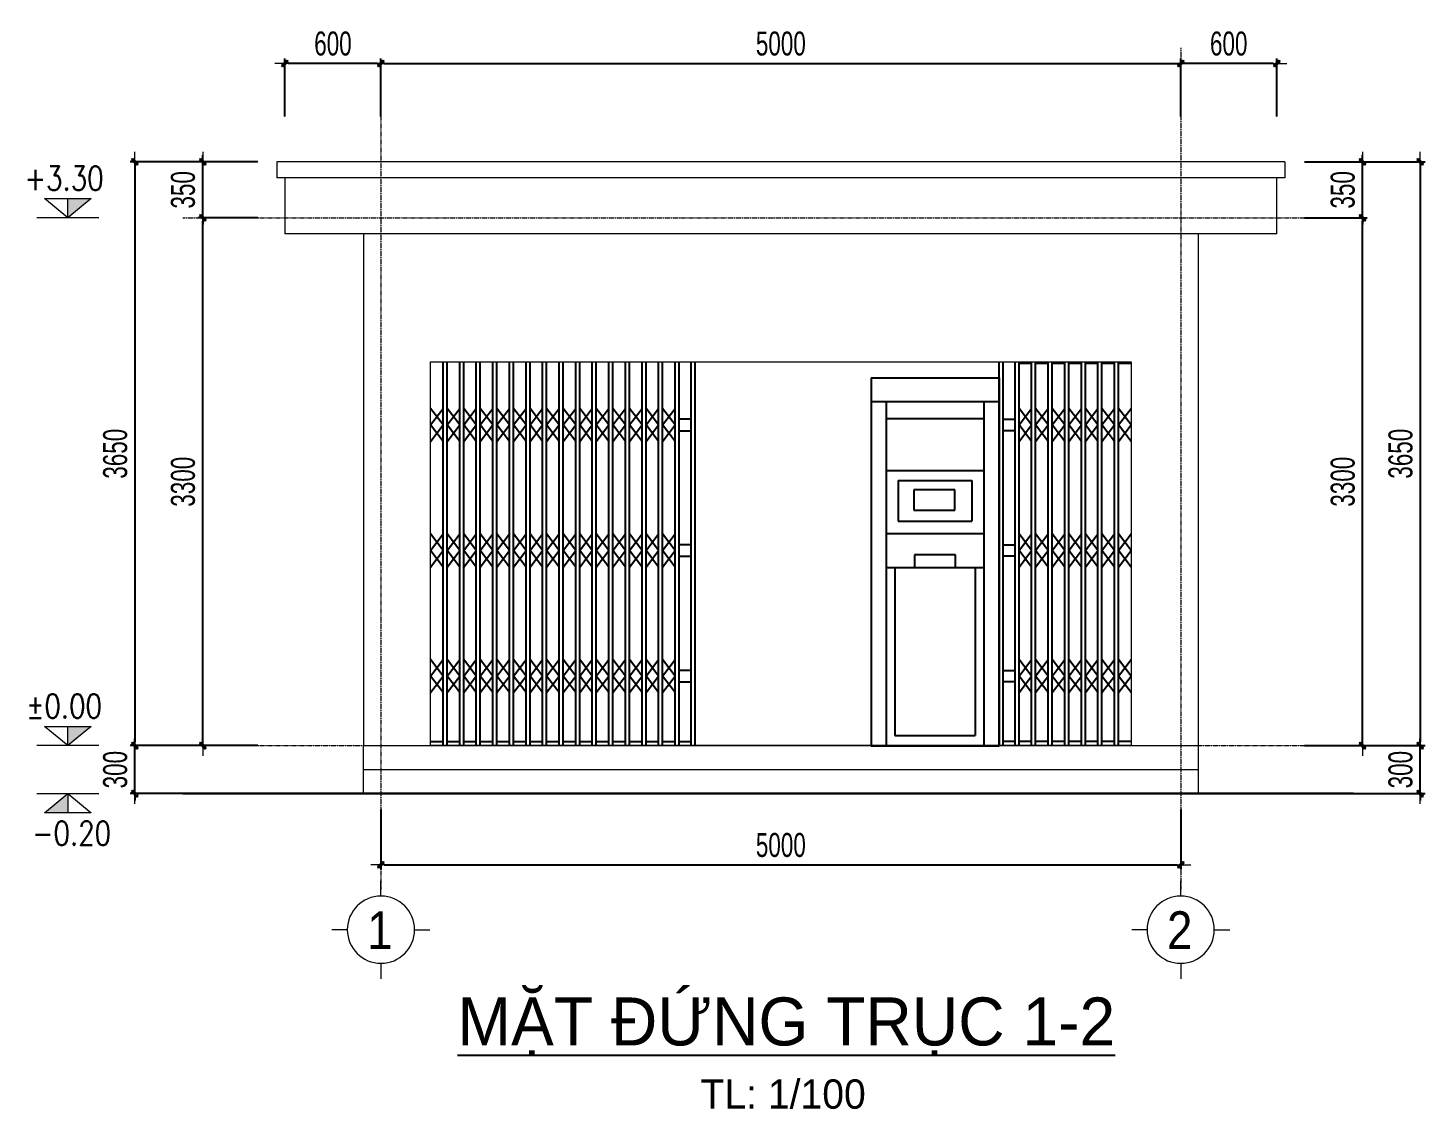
# Model space of a CAD drawing. Header units: millimetres. Extents: x 19378 to 228036, y -611253 to -527887.
# Drawn here: x 163675 to 172409, y -535446 to -528687 of the extents above; entities that cross this region are included whole.
import ezdxf
from ezdxf.enums import TextEntityAlignment as Align

# ---------------------------------------------------------------- set-up
doc = ezdxf.new("R2010")
doc.units = ezdxf.units.MM
doc.header["$MEASUREMENT"] = 0
doc.header["$PDMODE"] = 32
doc.linetypes.add('CENTER', pattern=[2, 1.25, -0.25, 0.25, -0.25])
doc.layers.get('Defpoints').update_dxf_attribs({"color": 1})
for name, color, linetype in [('(KT.HATCH)', 8, 'Continuous'), ('(KT.KLPHU1)', 5, 'Continuous'), ('DANHBONG', 145, 'Continuous'), ('DIM', 7, 'Continuous'), ('Kichthuoc', 9, 'Continuous')]:
    doc.layers.add(name, color=color, linetype=linetype)
for name, color, linetype, lineweight in [('LC Dim', 8, 'Continuous', 18), ('LC ISO', 153, 'Continuous', 13), ('LC Net dam 1', 30, 'Continuous', 30), ('LC Net manh', 236, 'Continuous', 5), ('LC Text1', 3, 'Continuous', 20), ('LC Text2', 7, 'Continuous', 25), ('Text', 7, 'Continuous', 20), ('thay1', 63, 'Continuous', 20), ('TRUC', 251, 'CENTER', 5)]:
    doc.layers.add(name, color=color, linetype=linetype, lineweight=lineweight)
doc.styles.add('HOATBIF', font='hoatbif.shx', dxfattribs={"width": 0.7})
doc.styles.add('LC 1', font='VHAVANB_1.TTF')
doc.styles.add('T1', font='Vnsimli.shx', dxfattribs={"width": 0.8})
doc.dimstyles.new('1-100', dxfattribs={"dimscale": 100, "dimtxt": 2.5, "dimasz": 0.35, "dimexe": 0.5, "dimexo": 0, "dimgap": 0.8, "dimtad": 1, "dimdec": 0, "dimzin": 0, "dimdsep": 46, "dimtxsty": 'HOATBIF', "dimblk1": 'DOT', "dimblk2": 'DOT', "dimsah": 1, "dimcen": -1, "dimdle": 1, "dimclrd": 256, "dimclre": 256, "dimclrt": 4, "dimadec": 3, "dimazin": 2, "dimtfac": 0.333333, "dimtdec": 0, "dimtix": 1, "dimtmove": 2, "dimatfit": 3, "dimldrblk": 'DOT', "dimfxl": 1, "dimtvp": 0.833333, "dimtolj": 1, "dimtzin": 0, "dimarcsym": 0})

# ---------------------------------------------------------------- blocks, each defined once
blk = doc.blocks.new('DOT')
at = {"layer": 'LC Dim'}
blk.add_line((-3, 0), (3, 0), dxfattribs=at)
at = {"layer": 'LC Dim', "color": 4}
blk.add_line((-1, -1), (1, 1), dxfattribs=at)
blk.add_lwpolyline([(0.5, 1), (-1, -0.5), (-0.5, -1), (1, 0.5)], close=True, dxfattribs=at)
blk = doc.blocks.new('*D246')
at = {"layer": 'Defpoints', "color": 0, "ltscale": 2, "transparency": 16777216}
for p in [(165281.5, -528908.5), (165281.5, -529241, 17.7), (165881.5, -529241, 17.7)]:
    blk.add_point(p, dxfattribs=at)
at = {"layer": 'LC Dim', "lineweight": -2, "ltscale": 2, "transparency": 16777216}
for p, q in [((165281.5, -529241), (165281.5, -528878.5)), ((165860.5, -528908.5), (165302.5, -528908.5)), ((165881.5, -529241), (165881.5, -528878.5))]:
    blk.add_line(p, q, dxfattribs=at)
at = {"layer": 'LC Dim', "lineweight": -2, "ltscale": 2, "transparency": 16777216, "xscale": 21, "yscale": 21, "zscale": 21, "rotation": 180}
blk.add_blockref('DOT', (165281.5, -528908.5), dxfattribs=at)
at = {"layer": 'LC Dim', "lineweight": -2, "ltscale": 2, "transparency": 16777216, "xscale": 21, "yscale": 21, "zscale": 21}
blk.add_blockref('DOT', (165881.5, -528908.5), dxfattribs=at)
at = {"layer": 'LC Dim', "color": 4, "ltscale": 2, "transparency": 16777216, "insert": (165581.5, -528785.5), "char_height": 150, "attachment_point": 5, "style": 'HOATBIF'}
blk.add_mtext('\\A1;600', dxfattribs=at)
blk = doc.blocks.new('*D247')
at = {"layer": 'Defpoints', "color": 0, "ltscale": 2, "transparency": 16777216}
for p in [(170881.5, -528908.5), (170881.5, -529241), (171481.7, -529241)]:
    blk.add_point(p, dxfattribs=at)
at = {"layer": 'LC Dim', "lineweight": -2, "ltscale": 2, "transparency": 16777216}
for p, q in [((170881.5, -529241), (170881.5, -528878.5)), ((171460.7, -528908.5), (170902.5, -528908.5)), ((171481.7, -529241), (171481.7, -528878.5))]:
    blk.add_line(p, q, dxfattribs=at)
at = {"layer": 'LC Dim', "lineweight": -2, "ltscale": 2, "transparency": 16777216, "xscale": 21, "yscale": 21, "zscale": 21, "rotation": 180}
blk.add_blockref('DOT', (170881.5, -528908.5), dxfattribs=at)
at = {"layer": 'LC Dim', "lineweight": -2, "ltscale": 2, "transparency": 16777216, "xscale": 21, "yscale": 21, "zscale": 21}
blk.add_blockref('DOT', (171481.7, -528908.5), dxfattribs=at)
at = {"layer": 'LC Dim', "color": 4, "ltscale": 2, "transparency": 16777216, "insert": (171181.6, -528785.5), "char_height": 150, "attachment_point": 5, "style": 'HOATBIF'}
blk.add_mtext('\\A1;600', dxfattribs=at)
blk = doc.blocks.new('cotbom')
at = {"layer": 'DANHBONG'}
for p, q in [((11406, -22124.9), (11406, -24425.2)), ((12206.4, -22124.9), (11406, -22124.9)), ((12206.4, -22124.9), (12206.4, -24425.2)), ((12206.4, -22273.5), (11406, -22273.5)), ((11501.5, -22273.5), (11501.5, -22379.6)), ((12110.9, -22273.5), (12110.9, -22705.6)), ((11501.5, -22379.6), (11501.5, -22705.6)), ((12110.9, -22379.6), (11501.5, -22379.6)), ((11501.5, -22705.6), (11501.5, -23098.4)), ((12110.9, -22705.6), (11501.5, -22705.6)), ((12110.9, -22705.6), (12110.9, -24425.2)), ((12036.6, -22767.5), (11575.8, -22767.5)), ((11575.8, -22767.5), (11575.8, -23022.3)), ((12036.6, -22767.5), (12036.6, -23022.3)), ((11683.5, -22953.6), (11683.5, -22825.9)), ((11683.5, -22825.9), (11939.1, -22825.9)), ((11939.1, -22825.9), (11939.1, -22953.6)), ((11939.1, -22953.6), (11683.5, -22953.6)), ((12036.6, -23022.3), (11575.8, -23022.3)), ((11501.5, -23098.4), (11501.5, -23310.7)), ((12110.9, -23098.4), (11501.5, -23098.4)), ((11678.4, -23231.6), (11934, -23231.6)), ((11678.4, -23310.7), (11678.4, -23231.6)), ((11934, -23231.6), (11934, -23310.7)), ((12110.9, -23310.7), (11501.5, -23310.7)), ((11501.5, -23310.7), (11501.5, -24425.2)), ((11554.6, -23310.7), (11554.6, -24361.5)), ((11934, -23310.7), (11678.4, -23310.7)), ((12057.8, -23310.7), (12057.8, -24361.5)), ((12057.8, -24361.5), (11554.6, -24361.5)), ((12206.4, -24425.2), (11406, -24425.2))]:
    blk.add_line(p, q, dxfattribs=at)
blk = doc.blocks.new('Caodo1')
at = {"layer": 'LC Text1'}
blk.add_hatch(color=256, dxfattribs=at).paths.add_polyline_path([(0, 0), (243, 200), (0, 200)])
for p, q in [((0, 0), (0, 200)), ((324, 0), (-324, 0))]:
    blk.add_line(p, q, dxfattribs=at)
blk.add_lwpolyline([(-243, 200), (243, 200), (0, 0), (0, 0)], close=True, dxfattribs=at)
at = {"layer": 'LC Text1', "style": 'T1', "width": 0.8}
blk.add_attdef('%%P0,00', text='', height=250, dxfattribs=at).set_placement((-39, 460), align=Align.MIDDLE_CENTER)
blk = doc.blocks.new('*D200')
at = {"layer": 'Defpoints', "color": 0, "ltscale": 2, "transparency": 16777216}
for p in [(164343.5, -533174), (165110.9, -533174), (165110.9, -533474)]:
    blk.add_point(p, dxfattribs=at)
at = {"layer": 'LC Dim', "lineweight": -2, "ltscale": 2, "transparency": 16777216}
for p, q in [((164343.5, -533153), (164343.5, -533132)), ((165110.9, -533174), (164313.5, -533174)), ((164343.5, -533474), (164343.5, -533174)), ((165110.9, -533474), (164313.5, -533474)), ((164343.5, -533495), (164343.5, -533516))]:
    blk.add_line(p, q, dxfattribs=at)
at = {"layer": 'LC Dim', "lineweight": -2, "ltscale": 2, "transparency": 16777216, "xscale": 21, "yscale": 21, "zscale": 21}
for p, rotation in [((164343.5, -533174), 270), ((164343.5, -533474), 90)]:
    blk.add_blockref('DOT', p, dxfattribs=dict(at, rotation=rotation))
at = {"layer": 'LC Dim', "color": 4, "ltscale": 2, "transparency": 16777216, "insert": (164220.5, -533324), "char_height": 150, "attachment_point": 5, "rotation": 90, "style": 'HOATBIF'}
blk.add_mtext('\\A1;300', dxfattribs=at)
blk = doc.blocks.new('*D201')
at = {"layer": 'Defpoints', "color": 0, "ltscale": 2, "transparency": 16777216}
for p in [(164767.4, -529874), (165110.9, -529874), (165110.9, -533174)]:
    blk.add_point(p, dxfattribs=at)
at = {"layer": 'LC Dim', "lineweight": -2, "ltscale": 2, "transparency": 16777216}
for p, q in [((165110.9, -529874), (164737.4, -529874)), ((164767.4, -533153), (164767.4, -529895)), ((165110.9, -533174), (164737.4, -533174))]:
    blk.add_line(p, q, dxfattribs=at)
at = {"layer": 'LC Dim', "lineweight": -2, "ltscale": 2, "transparency": 16777216, "xscale": 21, "yscale": 21, "zscale": 21}
for p, rotation in [((164767.4, -529874), 90), ((164767.4, -533174), 270)]:
    blk.add_blockref('DOT', p, dxfattribs=dict(at, rotation=rotation))
at = {"layer": 'LC Dim', "color": 4, "ltscale": 2, "transparency": 16777216, "insert": (164644.4, -531524), "char_height": 150, "attachment_point": 5, "rotation": 90, "style": 'HOATBIF'}
blk.add_mtext('\\A1;3300', dxfattribs=at)
blk = doc.blocks.new('*D202')
at = {"layer": 'Defpoints', "color": 0, "ltscale": 2, "transparency": 16777216}
for p in [(164767.4, -529524), (165110.9, -529524), (165110.9, -529874)]:
    blk.add_point(p, dxfattribs=at)
at = {"layer": 'LC Dim', "lineweight": -2, "ltscale": 2, "transparency": 16777216}
for p, q in [((164767.4, -529503), (164767.4, -529482)), ((165110.9, -529524), (164737.4, -529524)), ((164767.4, -529874), (164767.4, -529524)), ((165110.9, -529874), (164737.4, -529874)), ((164767.4, -529895), (164767.4, -529916))]:
    blk.add_line(p, q, dxfattribs=at)
at = {"layer": 'LC Dim', "lineweight": -2, "ltscale": 2, "transparency": 16777216, "xscale": 21, "yscale": 21, "zscale": 21}
for p, rotation in [((164767.4, -529524), 270), ((164767.4, -529874), 90)]:
    blk.add_blockref('DOT', p, dxfattribs=dict(at, rotation=rotation))
at = {"layer": 'LC Dim', "color": 4, "ltscale": 2, "transparency": 16777216, "insert": (164644.4, -529699), "char_height": 150, "attachment_point": 5, "rotation": 90, "style": 'HOATBIF'}
blk.add_mtext('\\A1;350', dxfattribs=at)
blk = doc.blocks.new('*D203')
at = {"layer": 'Defpoints', "color": 0, "ltscale": 2, "transparency": 16777216}
for p in [(165110.9, -529524), (164343.5, -533174), (165110.9, -533174)]:
    blk.add_point(p, dxfattribs=at)
at = {"layer": 'LC Dim', "lineweight": -2, "ltscale": 2, "transparency": 16777216}
for p, q in [((165110.9, -529524), (164313.5, -529524)), ((164343.5, -529545), (164343.5, -533153)), ((165110.9, -533174), (164313.5, -533174))]:
    blk.add_line(p, q, dxfattribs=at)
at = {"layer": 'LC Dim', "lineweight": -2, "ltscale": 2, "transparency": 16777216, "xscale": 21, "yscale": 21, "zscale": 21}
for p, rotation in [((164343.5, -529524), 90), ((164343.5, -533174), 270)]:
    blk.add_blockref('DOT', p, dxfattribs=dict(at, rotation=rotation))
at = {"layer": 'LC Dim', "color": 4, "ltscale": 2, "transparency": 16777216, "insert": (164220.5, -531349), "char_height": 150, "attachment_point": 5, "rotation": 90, "style": 'HOATBIF'}
blk.add_mtext('\\A1;3650', dxfattribs=at)
blk = doc.blocks.new('*D204')
at = {"layer": 'Defpoints', "color": 0, "ltscale": 2, "transparency": 16777216}
for p in [(171654.9, -533174), (172379.1, -533174), (171654.9, -533474)]:
    blk.add_point(p, dxfattribs=at)
at = {"layer": 'LC Dim', "lineweight": -2, "ltscale": 2, "transparency": 16777216}
for p, q in [((172379.1, -533153), (172379.1, -533132)), ((171654.9, -533174), (172409.1, -533174)), ((172379.1, -533474), (172379.1, -533174)), ((171654.9, -533474), (172409.1, -533474)), ((172379.1, -533495), (172379.1, -533516))]:
    blk.add_line(p, q, dxfattribs=at)
at = {"layer": 'LC Dim', "lineweight": -2, "ltscale": 2, "transparency": 16777216, "xscale": 21, "yscale": 21, "zscale": 21}
for p, rotation in [((172379.1, -533174), 270), ((172379.1, -533474), 90)]:
    blk.add_blockref('DOT', p, dxfattribs=dict(at, rotation=rotation))
at = {"layer": 'LC Dim', "color": 4, "ltscale": 2, "transparency": 16777216, "insert": (172256.1, -533324), "char_height": 150, "attachment_point": 5, "rotation": 90, "style": 'HOATBIF'}
blk.add_mtext('\\A1;300', dxfattribs=at)
blk = doc.blocks.new('*D205')
at = {"layer": 'Defpoints', "color": 0, "ltscale": 2, "transparency": 16777216}
for p in [(171654.9, -529874), (172018.1, -529874), (171654.9, -533174)]:
    blk.add_point(p, dxfattribs=at)
at = {"layer": 'LC Dim', "lineweight": -2, "ltscale": 2, "transparency": 16777216}
for p, q in [((171654.9, -529874), (172048.1, -529874)), ((172018.1, -533153), (172018.1, -529895)), ((171654.9, -533174), (172048.1, -533174))]:
    blk.add_line(p, q, dxfattribs=at)
at = {"layer": 'LC Dim', "lineweight": -2, "ltscale": 2, "transparency": 16777216, "xscale": 21, "yscale": 21, "zscale": 21}
for p, rotation in [((172018.1, -529874), 90), ((172018.1, -533174), 270)]:
    blk.add_blockref('DOT', p, dxfattribs=dict(at, rotation=rotation))
at = {"layer": 'LC Dim', "color": 4, "ltscale": 2, "transparency": 16777216, "insert": (171895.1, -531524), "char_height": 150, "attachment_point": 5, "rotation": 90, "style": 'HOATBIF'}
blk.add_mtext('\\A1;3300', dxfattribs=at)
blk = doc.blocks.new('*D206')
at = {"layer": 'Defpoints', "color": 0, "ltscale": 2, "transparency": 16777216}
for p in [(171654.9, -529524), (172018.1, -529524), (171654.9, -529874)]:
    blk.add_point(p, dxfattribs=at)
at = {"layer": 'LC Dim', "lineweight": -2, "ltscale": 2, "transparency": 16777216}
for p, q in [((172018.1, -529503), (172018.1, -529482)), ((171654.9, -529524), (172048.1, -529524)), ((172018.1, -529874), (172018.1, -529524)), ((171654.9, -529874), (172048.1, -529874)), ((172018.1, -529895), (172018.1, -529916))]:
    blk.add_line(p, q, dxfattribs=at)
at = {"layer": 'LC Dim', "lineweight": -2, "ltscale": 2, "transparency": 16777216, "xscale": 21, "yscale": 21, "zscale": 21}
for p, rotation in [((172018.1, -529524), 270), ((172018.1, -529874), 90)]:
    blk.add_blockref('DOT', p, dxfattribs=dict(at, rotation=rotation))
at = {"layer": 'LC Dim', "color": 4, "ltscale": 2, "transparency": 16777216, "insert": (171895.1, -529699), "char_height": 150, "attachment_point": 5, "rotation": 90, "style": 'HOATBIF'}
blk.add_mtext('\\A1;350', dxfattribs=at)
blk = doc.blocks.new('*D207')
at = {"layer": 'Defpoints', "color": 0, "ltscale": 2, "transparency": 16777216}
for p in [(171654.9, -529524), (171654.9, -533174), (172379.1, -533174)]:
    blk.add_point(p, dxfattribs=at)
at = {"layer": 'LC Dim', "lineweight": -2, "ltscale": 2, "transparency": 16777216}
for p, q in [((171654.9, -529524), (172409.1, -529524)), ((172379.1, -529545), (172379.1, -533153)), ((171654.9, -533174), (172409.1, -533174))]:
    blk.add_line(p, q, dxfattribs=at)
at = {"layer": 'LC Dim', "lineweight": -2, "ltscale": 2, "transparency": 16777216, "xscale": 21, "yscale": 21, "zscale": 21}
for p, rotation in [((172379.1, -529524), 90), ((172379.1, -533174), 270)]:
    blk.add_blockref('DOT', p, dxfattribs=dict(at, rotation=rotation))
at = {"layer": 'LC Dim', "color": 4, "ltscale": 2, "transparency": 16777216, "insert": (172256.1, -531349), "char_height": 150, "attachment_point": 5, "rotation": 90, "style": 'HOATBIF'}
blk.add_mtext('\\A1;3650', dxfattribs=at)
blk = doc.blocks.new('*D208')
at = {"layer": 'Defpoints', "color": 0, "ltscale": 2, "transparency": 16777216}
for p in [(165881.5, -533572.3), (170881.5, -533572.3), (170881.5, -533918.7)]:
    blk.add_point(p, dxfattribs=at)
at = {"layer": 'LC Dim', "lineweight": -2, "ltscale": 2, "transparency": 16777216}
for p, q in [((165881.5, -533572.3), (165881.5, -533948.7)), ((170881.5, -533572.3), (170881.5, -533948.7)), ((165902.5, -533918.7), (170860.5, -533918.7))]:
    blk.add_line(p, q, dxfattribs=at)
at = {"layer": 'LC Dim', "lineweight": -2, "ltscale": 2, "transparency": 16777216, "xscale": 21, "yscale": 21, "zscale": 21, "rotation": 180}
blk.add_blockref('DOT', (165881.5, -533918.7), dxfattribs=at)
at = {"layer": 'LC Dim', "lineweight": -2, "ltscale": 2, "transparency": 16777216, "xscale": 21, "yscale": 21, "zscale": 21}
blk.add_blockref('DOT', (170881.5, -533918.7), dxfattribs=at)
at = {"layer": 'LC Dim', "color": 4, "ltscale": 2, "transparency": 16777216, "insert": (168381.5, -533795.7), "char_height": 150, "attachment_point": 5, "style": 'HOATBIF'}
blk.add_mtext('\\A1;5000', dxfattribs=at)
blk = doc.blocks.new('*D225')
at = {"layer": 'Defpoints', "color": 0, "ltscale": 2, "transparency": 16777216}
for p in [(170881.5, -528908.5), (165881.5, -529241), (170881.5, -529241)]:
    blk.add_point(p, dxfattribs=at)
at = {"layer": 'LC Dim', "lineweight": -2, "ltscale": 2, "transparency": 16777216}
for p, q in [((165881.5, -529241), (165881.5, -528878.5)), ((165902.5, -528908.5), (170860.5, -528908.5)), ((170881.5, -529241), (170881.5, -528878.5))]:
    blk.add_line(p, q, dxfattribs=at)
at = {"layer": 'LC Dim', "lineweight": -2, "ltscale": 2, "transparency": 16777216, "xscale": 21, "yscale": 21, "zscale": 21, "rotation": 180}
blk.add_blockref('DOT', (165881.5, -528908.5), dxfattribs=at)
at = {"layer": 'LC Dim', "lineweight": -2, "ltscale": 2, "transparency": 16777216, "xscale": 21, "yscale": 21, "zscale": 21}
blk.add_blockref('DOT', (170881.5, -528908.5), dxfattribs=at)
at = {"layer": 'LC Dim', "color": 4, "ltscale": 2, "transparency": 16777216, "insert": (168381.5, -528785.5), "char_height": 150, "attachment_point": 5, "style": 'HOATBIF'}
blk.add_mtext('\\A1;5000', dxfattribs=at)
blk = doc.blocks.new('TTRUC')
at = {"layer": 'LC ISO'}
for p, q in [((0, 6.95), (0, 10.13)), ((-6.95, 0), (-10.13, 0)), ((6.95, 0), (10.13, 0)), ((0, -6.95), (0, -10.13))]:
    blk.add_line(p, q, dxfattribs=at)
at = {"layer": 'LC Net manh'}
blk.add_circle((0, 0), 6.95, dxfattribs=at)
blk = doc.blocks.new('TIEUDE1')
at = {"layer": 'LC Text2', "color": 7, "style": 'LC 1'}
blk.add_attdef('TIªU§Ò', text='', height=5, dxfattribs=at).set_placement((0, 0), align=Align.BOTTOM_CENTER)
blk.add_attdef('TL', text='', height=3, dxfattribs=at).set_placement((0, -2), align=Align.TOP_CENTER)

msp = doc.modelspace()

# ---------------------------------------------------------------- linework, layer by layer
at = {"layer": '(KT.HATCH)', "linetype": 'ByBlock'}
for p, q in [((169949.5, -530784), (169870.9, -530784)), ((170053.2, -530784), (169974.5, -530784)), ((170156.9, -530784), (170078.2, -530784)), ((170260.5, -530784), (170181.9, -530784)), ((170364.2, -530784), (170285.5, -530784)), ((170467.8, -530784), (170389.2, -530784)), ((170467.8, -530784), (170389.2, -530784)), ((170571.5, -530784), (170492.8, -530784)), ((166270.1, -531169), (166191.5, -531065.4)), ((166191.5, -531169), (166270.1, -531065.4)), ((166373.8, -531169), (166295.1, -531065.4)), ((166295.1, -531169), (166373.8, -531065.4)), ((166477.4, -531169), (166398.8, -531065.4)), ((166398.8, -531169), (166477.4, -531065.4)), ((166581.1, -531169), (166502.4, -531065.4)), ((166502.4, -531169), (166581.1, -531065.4)), ((166684.7, -531169), (166606.1, -531065.4)), ((166606.1, -531169), (166684.7, -531065.4)), ((166788.4, -531169), (166709.7, -531065.4)), ((166709.7, -531169), (166788.4, -531065.4)), ((166892, -531169), (166813.4, -531065.4)), ((166813.4, -531169), (166892, -531065.4)), ((166995.7, -531169), (166917, -531065.4)), ((166917, -531169), (166995.7, -531065.4)), ((167099.4, -531169), (167020.7, -531065.4)), ((167020.7, -531169), (167099.4, -531065.4)), ((167203, -531169), (167124.4, -531065.4)), ((167124.4, -531169), (167203, -531065.4)), ((167306.7, -531169), (167228, -531065.4)), ((167228, -531169), (167306.7, -531065.4)), ((167410.3, -531169), (167331.7, -531065.4)), ((167331.7, -531169), (167410.3, -531065.4)), ((167514, -531169), (167435.3, -531065.4)), ((167435.3, -531169), (167514, -531065.4)), ((167617.6, -531169), (167539, -531065.4)), ((167539, -531169), (167617.6, -531065.4)), ((167721.3, -531169), (167642.6, -531065.4)), ((167642.6, -531169), (167721.3, -531065.4)), ((169870.9, -531169), (169949.5, -531065.4)), ((169949.5, -531169), (169870.9, -531065.4)), ((169974.5, -531169), (170053.2, -531065.4)), ((170053.2, -531169), (169974.5, -531065.4)), ((170078.2, -531169), (170156.9, -531065.4)), ((170156.9, -531169), (170078.2, -531065.4)), ((170181.9, -531169), (170260.5, -531065.4)), ((170260.5, -531169), (170181.9, -531065.4)), ((170285.5, -531169), (170364.2, -531065.4)), ((170364.2, -531169), (170285.5, -531065.4)), ((170389.2, -531169), (170467.8, -531065.4)), ((170467.8, -531169), (170389.2, -531065.4)), ((170492.8, -531169), (170571.5, -531065.4)), ((170571.5, -531169), (170492.8, -531065.4)), ((166270.1, -531272.7), (166191.5, -531169)), ((166191.5, -531272.7), (166270.1, -531169)), ((166373.8, -531272.7), (166295.1, -531169)), ((166295.1, -531272.7), (166373.8, -531169)), ((166477.4, -531272.7), (166398.8, -531169)), ((166398.8, -531272.7), (166477.4, -531169)), ((166581.1, -531272.7), (166502.4, -531169)), ((166502.4, -531272.7), (166581.1, -531169)), ((166684.7, -531272.7), (166606.1, -531169)), ((166606.1, -531272.7), (166684.7, -531169)), ((166788.4, -531272.7), (166709.7, -531169)), ((166709.7, -531272.7), (166788.4, -531169)), ((166892, -531272.7), (166813.4, -531169)), ((166813.4, -531272.7), (166892, -531169)), ((166995.7, -531272.7), (166917, -531169)), ((166917, -531272.7), (166995.7, -531169)), ((167099.4, -531272.7), (167020.7, -531169)), ((167020.7, -531272.7), (167099.4, -531169)), ((167203, -531272.7), (167124.4, -531169)), ((167124.4, -531272.7), (167203, -531169)), ((167306.7, -531272.7), (167228, -531169)), ((167228, -531272.7), (167306.7, -531169)), ((167410.3, -531272.7), (167331.7, -531169)), ((167331.7, -531272.7), (167410.3, -531169)), ((167514, -531272.7), (167435.3, -531169)), ((167435.3, -531272.7), (167514, -531169)), ((167617.6, -531272.7), (167539, -531169)), ((167539, -531272.7), (167617.6, -531169)), ((167721.3, -531272.7), (167642.6, -531169)), ((167642.6, -531272.7), (167721.3, -531169)), ((169870.9, -531272.7), (169949.5, -531169)), ((169949.5, -531272.7), (169870.9, -531169)), ((169974.5, -531272.7), (170053.2, -531169)), ((170053.2, -531272.7), (169974.5, -531169)), ((170078.2, -531272.7), (170156.9, -531169)), ((170156.9, -531272.7), (170078.2, -531169)), ((170181.9, -531272.7), (170260.5, -531169)), ((170260.5, -531272.7), (170181.9, -531169)), ((170285.5, -531272.7), (170364.2, -531169)), ((170364.2, -531272.7), (170285.5, -531169)), ((170389.2, -531272.7), (170467.8, -531169)), ((170467.8, -531272.7), (170389.2, -531169)), ((170492.8, -531272.7), (170571.5, -531169)), ((170571.5, -531272.7), (170492.8, -531169)), ((166270.1, -531954), (166191.5, -531850.4)), ((166191.5, -531954), (166270.1, -531850.4)), ((166373.8, -531954), (166295.1, -531850.4)), ((166295.1, -531954), (166373.8, -531850.4)), ((166477.4, -531954), (166398.8, -531850.4)), ((166398.8, -531954), (166477.4, -531850.4)), ((166581.1, -531954), (166502.4, -531850.4)), ((166502.4, -531954), (166581.1, -531850.4)), ((166684.7, -531954), (166606.1, -531850.4)), ((166606.1, -531954), (166684.7, -531850.4)), ((166788.4, -531954), (166709.7, -531850.4)), ((166709.7, -531954), (166788.4, -531850.4)), ((166892, -531954), (166813.4, -531850.4)), ((166813.4, -531954), (166892, -531850.4)), ((166995.7, -531954), (166917, -531850.4)), ((166917, -531954), (166995.7, -531850.4)), ((167099.4, -531954), (167020.7, -531850.4)), ((167020.7, -531954), (167099.4, -531850.4)), ((167203, -531954), (167124.4, -531850.4)), ((167124.4, -531954), (167203, -531850.4)), ((167306.7, -531954), (167228, -531850.4)), ((167228, -531954), (167306.7, -531850.4)), ((167410.3, -531954), (167331.7, -531850.4)), ((167331.7, -531954), (167410.3, -531850.4)), ((167514, -531954), (167435.3, -531850.4)), ((167435.3, -531954), (167514, -531850.4)), ((167617.6, -531954), (167539, -531850.4)), ((167539, -531954), (167617.6, -531850.4)), ((167721.3, -531954), (167642.6, -531850.4)), ((167642.6, -531954), (167721.3, -531850.4)), ((169870.9, -531954), (169949.5, -531850.4)), ((169949.5, -531954), (169870.9, -531850.4)), ((169974.5, -531954), (170053.2, -531850.4)), ((170053.2, -531954), (169974.5, -531850.4)), ((170078.2, -531954), (170156.9, -531850.4)), ((170156.9, -531954), (170078.2, -531850.4)), ((170181.9, -531954), (170260.5, -531850.4)), ((170260.5, -531954), (170181.9, -531850.4)), ((170285.5, -531954), (170364.2, -531850.4)), ((170364.2, -531954), (170285.5, -531850.4)), ((170389.2, -531954), (170467.8, -531850.4)), ((170467.8, -531954), (170389.2, -531850.4)), ((170492.8, -531954), (170571.5, -531850.4)), ((170571.5, -531954), (170492.8, -531850.4)), ((166270.1, -532057.7), (166191.5, -531954)), ((166191.5, -532057.7), (166270.1, -531954)), ((166373.8, -532057.7), (166295.1, -531954)), ((166295.1, -532057.7), (166373.8, -531954)), ((166477.4, -532057.7), (166398.8, -531954)), ((166398.8, -532057.7), (166477.4, -531954)), ((166581.1, -532057.7), (166502.4, -531954)), ((166502.4, -532057.7), (166581.1, -531954)), ((166684.7, -532057.7), (166606.1, -531954)), ((166606.1, -532057.7), (166684.7, -531954)), ((166788.4, -532057.7), (166709.7, -531954)), ((166709.7, -532057.7), (166788.4, -531954)), ((166892, -532057.7), (166813.4, -531954)), ((166813.4, -532057.7), (166892, -531954)), ((166995.7, -532057.7), (166917, -531954)), ((166917, -532057.7), (166995.7, -531954)), ((167099.4, -532057.7), (167020.7, -531954)), ((167020.7, -532057.7), (167099.4, -531954)), ((167203, -532057.7), (167124.4, -531954)), ((167124.4, -532057.7), (167203, -531954)), ((167306.7, -532057.7), (167228, -531954)), ((167228, -532057.7), (167306.7, -531954)), ((167410.3, -532057.7), (167331.7, -531954)), ((167331.7, -532057.7), (167410.3, -531954)), ((167514, -532057.7), (167435.3, -531954)), ((167435.3, -532057.7), (167514, -531954)), ((167617.6, -532057.7), (167539, -531954)), ((167539, -532057.7), (167617.6, -531954)), ((167721.3, -532057.7), (167642.6, -531954)), ((167642.6, -532057.7), (167721.3, -531954)), ((169870.9, -532057.7), (169949.5, -531954)), ((169949.5, -532057.7), (169870.9, -531954)), ((169974.5, -532057.7), (170053.2, -531954)), ((170053.2, -532057.7), (169974.5, -531954)), ((170078.2, -532057.7), (170156.9, -531954)), ((170156.9, -532057.7), (170078.2, -531954)), ((170181.9, -532057.7), (170260.5, -531954)), ((170260.5, -532057.7), (170181.9, -531954)), ((170285.5, -532057.7), (170364.2, -531954)), ((170364.2, -532057.7), (170285.5, -531954)), ((170389.2, -532057.7), (170467.8, -531954)), ((170467.8, -532057.7), (170389.2, -531954)), ((170492.8, -532057.7), (170571.5, -531954)), ((170571.5, -532057.7), (170492.8, -531954)), ((166270.1, -532739), (166191.5, -532635.4)), ((166191.5, -532739), (166270.1, -532635.4)), ((166373.8, -532739), (166295.1, -532635.4)), ((166295.1, -532739), (166373.8, -532635.4)), ((166477.4, -532739), (166398.8, -532635.4)), ((166398.8, -532739), (166477.4, -532635.4)), ((166581.1, -532739), (166502.4, -532635.4)), ((166502.4, -532739), (166581.1, -532635.4)), ((166684.7, -532739), (166606.1, -532635.4)), ((166606.1, -532739), (166684.7, -532635.4)), ((166788.4, -532739), (166709.7, -532635.4)), ((166709.7, -532739), (166788.4, -532635.4)), ((166892, -532739), (166813.4, -532635.4)), ((166813.4, -532739), (166892, -532635.4)), ((166995.7, -532739), (166917, -532635.4)), ((166917, -532739), (166995.7, -532635.4)), ((167099.4, -532739), (167020.7, -532635.4)), ((167020.7, -532739), (167099.4, -532635.4)), ((167203, -532739), (167124.4, -532635.4)), ((167124.4, -532739), (167203, -532635.4)), ((167306.7, -532739), (167228, -532635.4)), ((167228, -532739), (167306.7, -532635.4)), ((167410.3, -532739), (167331.7, -532635.4)), ((167331.7, -532739), (167410.3, -532635.4)), ((167514, -532739), (167435.3, -532635.4)), ((167435.3, -532739), (167514, -532635.4)), ((167617.6, -532739), (167539, -532635.4)), ((167539, -532739), (167617.6, -532635.4)), ((167721.3, -532739), (167642.6, -532635.4)), ((167642.6, -532739), (167721.3, -532635.4)), ((169870.9, -532739), (169949.5, -532635.4)), ((169949.5, -532739), (169870.9, -532635.4)), ((169974.5, -532739), (170053.2, -532635.4)), ((170053.2, -532739), (169974.5, -532635.4)), ((170078.2, -532739), (170156.9, -532635.4)), ((170156.9, -532739), (170078.2, -532635.4)), ((170181.9, -532739), (170260.5, -532635.4)), ((170260.5, -532739), (170181.9, -532635.4)), ((170285.5, -532739), (170364.2, -532635.4)), ((170364.2, -532739), (170285.5, -532635.4)), ((170389.2, -532739), (170467.8, -532635.4)), ((170467.8, -532739), (170389.2, -532635.4)), ((170492.8, -532739), (170571.5, -532635.4)), ((170571.5, -532739), (170492.8, -532635.4)), ((166270.1, -532842.7), (166191.5, -532739)), ((166191.5, -532842.7), (166270.1, -532739)), ((166373.8, -532842.7), (166295.1, -532739)), ((166295.1, -532842.7), (166373.8, -532739)), ((166477.4, -532842.7), (166398.8, -532739)), ((166398.8, -532842.7), (166477.4, -532739)), ((166581.1, -532842.7), (166502.4, -532739)), ((166502.4, -532842.7), (166581.1, -532739)), ((166684.7, -532842.7), (166606.1, -532739)), ((166606.1, -532842.7), (166684.7, -532739)), ((166788.4, -532842.7), (166709.7, -532739)), ((166709.7, -532842.7), (166788.4, -532739)), ((166892, -532842.7), (166813.4, -532739)), ((166813.4, -532842.7), (166892, -532739)), ((166995.7, -532842.7), (166917, -532739)), ((166917, -532842.7), (166995.7, -532739)), ((167099.4, -532842.7), (167020.7, -532739)), ((167020.7, -532842.7), (167099.4, -532739)), ((167203, -532842.7), (167124.4, -532739)), ((167124.4, -532842.7), (167203, -532739)), ((167306.7, -532842.7), (167228, -532739)), ((167228, -532842.7), (167306.7, -532739)), ((167410.3, -532842.7), (167331.7, -532739)), ((167331.7, -532842.7), (167410.3, -532739)), ((167514, -532842.7), (167435.3, -532739)), ((167435.3, -532842.7), (167514, -532739)), ((167617.6, -532842.7), (167539, -532739)), ((167539, -532842.7), (167617.6, -532739)), ((167721.3, -532842.7), (167642.6, -532739)), ((167642.6, -532842.7), (167721.3, -532739)), ((169870.9, -532842.7), (169949.5, -532739)), ((169949.5, -532842.7), (169870.9, -532739)), ((169974.5, -532842.7), (170053.2, -532739)), ((170053.2, -532842.7), (169974.5, -532739)), ((170078.2, -532842.7), (170156.9, -532739)), ((170156.9, -532842.7), (170078.2, -532739)), ((170181.9, -532842.7), (170260.5, -532739)), ((170260.5, -532842.7), (170181.9, -532739)), ((170285.5, -532842.7), (170364.2, -532739)), ((170364.2, -532842.7), (170285.5, -532739)), ((170389.2, -532842.7), (170467.8, -532739)), ((170467.8, -532842.7), (170389.2, -532739)), ((170492.8, -532842.7), (170571.5, -532739)), ((170571.5, -532842.7), (170492.8, -532739))]:
    msp.add_line(p, q, dxfattribs=at)
at = {"layer": '(KT.KLPHU1)', "color": 89}
for p, q in [((166270.1, -533174), (166270.1, -530774)), ((166295.1, -533174), (166295.1, -530774)), ((166373.8, -533174), (166373.8, -530774)), ((166398.8, -533174), (166398.8, -530774)), ((166477.4, -533174), (166477.4, -530774)), ((166502.4, -533174), (166502.4, -530774)), ((166581.1, -533174), (166581.1, -530774)), ((166606.1, -533174), (166606.1, -530774)), ((166684.7, -533174), (166684.7, -530774)), ((166709.7, -533174), (166709.7, -530774)), ((166788.4, -533174), (166788.4, -530774)), ((166813.4, -533174), (166813.4, -530774)), ((166892, -533174), (166892, -530774)), ((166917, -533174), (166917, -530774)), ((166995.7, -533174), (166995.7, -530774)), ((167020.7, -533174), (167020.7, -530774)), ((167099.4, -533174), (167099.4, -530774)), ((167124.4, -533174), (167124.4, -530774)), ((167203, -533174), (167203, -530774)), ((167228, -533174), (167228, -530774)), ((167306.7, -533174), (167306.7, -530774)), ((167331.7, -533174), (167331.7, -530774)), ((167410.3, -533174), (167410.3, -530774)), ((167435.3, -533174), (167435.3, -530774)), ((167514, -533174), (167514, -530774)), ((167539, -533174), (167539, -530774)), ((167617.6, -533174), (167617.6, -530774)), ((167642.6, -533174), (167642.6, -530774)), ((167721.3, -533174), (167721.3, -530774)), ((167746.3, -533174), (167746.3, -530774)), ((167821.3, -533174), (167821.3, -530774)), ((167846.3, -533174), (167846.3, -530774)), ((169745.9, -533174), (169745.9, -530774)), ((169770.9, -533174), (169770.9, -530774)), ((169845.9, -533174), (169845.9, -530774)), ((169870.9, -533174), (169870.9, -530774)), ((169949.5, -533174), (169949.5, -530774)), ((169974.5, -533174), (169974.5, -530774)), ((170053.2, -533174), (170053.2, -530774)), ((170078.2, -533174), (170078.2, -530774)), ((170156.9, -533174), (170156.9, -530774)), ((170181.9, -533174), (170181.9, -530774)), ((170260.5, -533174), (170260.5, -530774)), ((170285.5, -533174), (170285.5, -530774)), ((170364.2, -533174), (170364.2, -530774)), ((170389.2, -533174), (170389.2, -530774)), ((170467.8, -533174), (170467.8, -530774)), ((170467.8, -533174), (170467.8, -530774)), ((170492.8, -533174), (170492.8, -530774)), ((170492.8, -533174), (170492.8, -530774)), ((167821.3, -531133.1), (167746.3, -531133.1)), ((169770.9, -531133.1), (169845.9, -531133.1)), ((167746.3, -531205), (167821.3, -531205)), ((169845.9, -531205), (169770.9, -531205)), ((167821.3, -531918.1), (167746.3, -531918.1)), ((169770.9, -531918.1), (169845.9, -531918.1)), ((167746.3, -531990), (167821.3, -531990)), ((169845.9, -531990), (169770.9, -531990)), ((167821.3, -532703.1), (167746.3, -532703.1)), ((169770.9, -532703.1), (169845.9, -532703.1)), ((167746.3, -532775), (167821.3, -532775)), ((169845.9, -532775), (169770.9, -532775)), ((166191.5, -533149), (166270.1, -533149)), ((166295.1, -533149), (166373.8, -533149)), ((166398.8, -533149), (166477.4, -533149)), ((166502.4, -533149), (166581.1, -533149)), ((166606.1, -533149), (166684.7, -533149)), ((166709.7, -533149), (166788.4, -533149)), ((166813.4, -533149), (166892, -533149)), ((166917, -533149), (166995.7, -533149)), ((167020.7, -533149), (167099.4, -533149)), ((167124.4, -533149), (167203, -533149)), ((167228, -533149), (167306.7, -533149)), ((167331.7, -533149), (167410.3, -533149)), ((167435.3, -533149), (167514, -533149)), ((167539, -533149), (167617.6, -533149)), ((167642.6, -533149), (167721.3, -533149)), ((167746.3, -533149), (167821.3, -533149)), ((169845.9, -533149), (169770.9, -533149)), ((169949.5, -533149), (169870.9, -533149)), ((170053.2, -533149), (169974.5, -533149)), ((170156.9, -533149), (170078.2, -533149)), ((170260.5, -533149), (170181.9, -533149)), ((170364.2, -533149), (170285.5, -533149)), ((170467.8, -533149), (170389.2, -533149)), ((170467.8, -533149), (170389.2, -533149)), ((170571.5, -533149), (170492.8, -533149))]:
    msp.add_line(p, q, dxfattribs=at)
at = {"layer": 'LC Net dam 1'}
msp.add_line((164643.3, -533474), (171960.9, -533474), dxfattribs=at)
at = {"layer": 'thay1'}
for p, q in [((171531.5, -529524, 17.7), (165231.5, -529524)), ((171531.5, -529524, 17.7), (165231.5, -529524)), ((165231.5, -529524), (165231.5, -529624)), ((171531.5, -529524, 17.7), (171531.5, -529624, 17.7)), ((171531.5, -529624, 17.7), (165231.5, -529624)), ((165281.5, -529624), (165281.5, -529974)), ((171481.5, -529974, 17.7), (171481.5, -529624, 17.7)), ((171481.5, -529974, 17.7), (165281.5, -529974)), ((165771.5, -529974), (165771.5, -533174)), ((170991.5, -529974), (170991.5, -533174)), ((165771.5, -533174), (170991.5, -533174)), ((165771.5, -533324), (170991.5, -533324)), ((165771.5, -533474), (170991.5, -533474))]:
    msp.add_line(p, q, dxfattribs=at)
for points in [[(166191.5, -530774), (170571.5, -530774), (170571.5, -533174), (166191.5, -533174)], [(165771.5, -533174), (170991.5, -533174), (170991.5, -533474), (165771.5, -533474)]]:
    msp.add_lwpolyline(points, close=True, dxfattribs=at)
at = {"layer": 'TRUC'}
for p, q in [((170881.5, -528811.4), (170881.5, -534073.7)), ((165881.5, -529231.5), (165881.5, -534073.7)), ((164643.3, -529874), (171960.9, -529874)), ((164643.3, -533174), (171960.9, -533174))]:
    msp.add_line(p, q, dxfattribs=at)

# ---------------------------------------------------------------- block references
at = {"layer": 'DIM', "xscale": -1}
msp.add_blockref('cotbom', (181151.9, -508748.9), dxfattribs=at)
at = {"layer": 'Kichthuoc'}
ref = msp.add_blockref('Caodo1', (163924.3, -529874), dxfattribs=dict(at, xscale=0.6, yscale=0.6, zscale=0.6))
ref.add_attrib('%%P0,00', '+3.30', dxfattribs={"layer": 'Text', "height": 150, "style": 'T1', "width": 0.8}).set_placement((163900.9, -529626.9), align=Align.MIDDLE_CENTER)
ref = msp.add_blockref('Caodo1', (163924.3, -533174), dxfattribs=dict(at, xscale=0.6, yscale=0.6, zscale=0.6))
ref.add_attrib('%%P0,00', '%%P0.00', dxfattribs={"layer": 'Text', "height": 150, "style": 'T1', "width": 0.8}).set_placement((163900.9, -532926.9), align=Align.MIDDLE_CENTER)
ref = msp.add_blockref('Caodo1', (163924.3, -533474), dxfattribs=dict(at, xscale=0.6, yscale=0.6, zscale=0.6, rotation=180))
ref.add_attrib('%%P0,00', '-0.20', dxfattribs={"layer": 'Text', "height": 150, "style": 'T1', "width": 0.8}).set_placement((163947.7, -533721.2), align=Align.MIDDLE_CENTER)
at = {"layer": 'LC ISO', "xscale": -30.23532588058191, "yscale": 30.23532588058191, "zscale": 30.23532588058191}
for p in [(165881.5, -534324.6), (170881.5, -534324.6)]:
    msp.add_blockref('TTRUC', p, dxfattribs=at)
at = {"layer": 'LC Text2'}
ref = msp.add_blockref('TIEUDE1', (168403, -535138.4), dxfattribs=dict(at, xscale=60.95999999999999, yscale=60.95999999999999, zscale=60.95999999999999))
ref.add_attrib('TIªU§Ò', '%%UmÆt ®øng trôc 1-2', dxfattribs={"color": 7, "height": 300.192, "style": 'LC 1'}).set_placement((168416.2, -535138.4), align=Align.BOTTOM_CENTER)
ref.add_attrib('TL', 'tl: 1/100', dxfattribs={"color": 7, "height": 182.88, "style": 'LC 1'}).set_placement((168395.9, -535260.4), align=Align.TOP_CENTER)

# ---------------------------------------------------------------- texts
at = {"layer": 'LC Text1', "ltscale": 0.2, "style": 'LC 1', "width": 0.9}
for s, p in [('1', (165875.3, -534517.2)), ('2', (170875.3, -534517.2))]:
    msp.add_text(s, height=236.7, dxfattribs=at).set_placement(p, align=Align.BOTTOM_CENTER)

# ---------------------------------------------------------------- dimensions: what is measured, and where the dimension line sits
at = {"layer": 'LC Dim', "ltscale": 2}
for base, p1, p2, angle, picture, middle in [((165281.5, -528908.5, -17.7), (165881.5, -529241), (165281.5, -529241), 180, '*D246', (165581.5, -528785.5, -17.7)), ((170881.5, -528908.5), (171481.7, -529241), (170881.5, -529241), 180, '*D247', (171181.6, -528785.5)), ((164343.5, -533174), (165110.9, -529524), (165110.9, -533174), 90, '*D203', (164220.5, -531349)), ((164767.4, -529524), (165110.9, -529874), (165110.9, -529524), 90, '*D202', (164644.4, -529699)), ((172018.1, -529524), (171654.9, -529874), (171654.9, -529524), 90, '*D206', (171895.1, -529699)), ((172379.1, -533174), (171654.9, -529524), (171654.9, -533174), 90, '*D207', (172256.1, -531349)), ((164767.4, -529874), (165110.9, -533174), (165110.9, -529874), 90, '*D201', (164644.4, -531524)), ((172018.1, -529874), (171654.9, -533174), (171654.9, -529874), 90, '*D205', (171895.1, -531524)), ((164343.5, -533174), (165110.9, -533474), (165110.9, -533174), 90, '*D200', (164220.5, -533324)), ((172379.1, -533174), (171654.9, -533474), (171654.9, -533174), 90, '*D204', (172256.1, -533324))]:
    dim = msp.add_linear_dim(base=base, p1=p1, p2=p2, angle=angle, dimstyle='1-100', override={"dimscale": 60}, dxfattribs=at)
    dim.commit()
    dim.dimension.update_dxf_attribs({"geometry": picture, "text_midpoint": middle})
for base, p1, p2, picture, middle in [((170881.5, -528908.5), (165881.5, -529241), (170881.5, -529241), '*D225', (168381.5, -528785.5)), ((170881.5, -533918.7), (165881.5, -533572.3), (170881.5, -533572.3), '*D208', (168381.5, -533795.7))]:
    dim = msp.add_linear_dim(base=base, p1=p1, p2=p2, dimstyle='1-100', override={"dimscale": 60}, dxfattribs=at)
    dim.commit()
    dim.dimension.update_dxf_attribs({"geometry": picture, "text_midpoint": middle})

doc.saveas('drawing.dxf')
